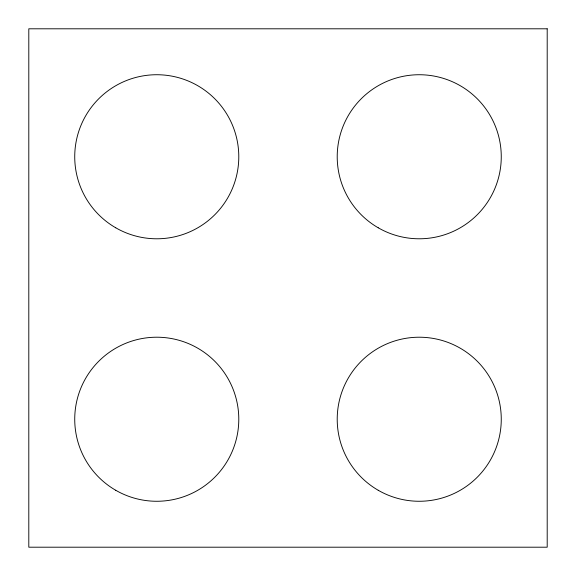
<?xml version="1.0" encoding="UTF-8"?>
<svg xmlns="http://www.w3.org/2000/svg" width="576" height="576" viewBox="0 0 576 576"><rect width="100%" height="100%" fill="white"/><g stroke="black" fill="none" stroke-linecap="round" stroke-linejoin="round"><path stroke-width="0.86" d="M547.2 28.8L28.8 28.8L28.8 547.2L547.2 547.2L547.2 28.8M115.747 490.277A82.022 82.022 0 0 0 238.788 419.242A82.022 82.022 0 0 0 115.747 348.206A82.022 82.022 0 0 0 115.747 490.277M378.23 490.277A82.022 82.022 0 0 0 501.264 419.242A82.022 82.022 0 0 0 378.23 348.206A82.022 82.022 0 0 0 378.23 490.277M115.747 227.794A82.022 82.022 0 0 0 238.788 156.758A82.022 82.022 0 0 0 115.747 85.723A82.022 82.022 0 0 0 115.747 227.794M378.23 227.794A82.022 82.022 0 0 0 501.264 156.758A82.022 82.022 0 0 0 378.23 85.723A82.022 82.022 0 0 0 378.23 227.794"/></g></svg>
